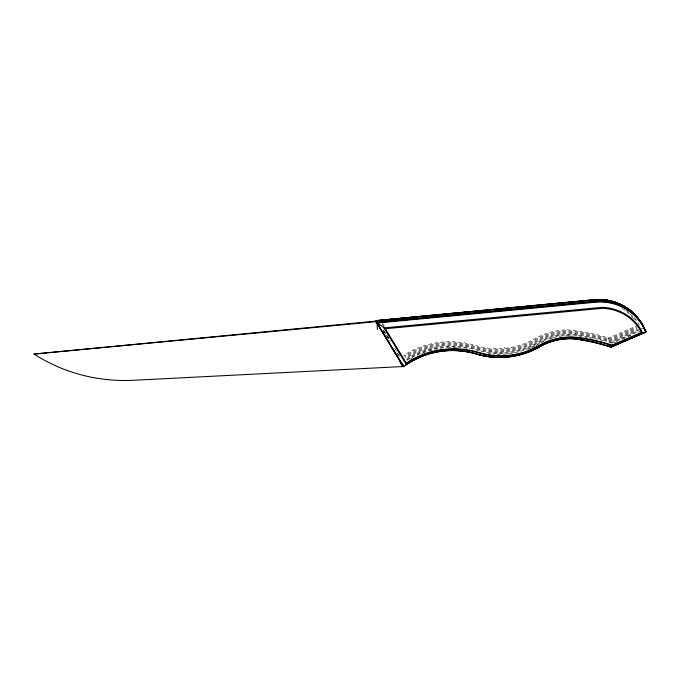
<?xml version="1.0" encoding="UTF-8"?>
<svg xmlns="http://www.w3.org/2000/svg" width="680" height="680" viewBox="0 0 680 680"><rect width="100%" height="100%" fill="white"/><g stroke="black" fill="none" stroke-linecap="round" stroke-linejoin="round"><path stroke-width="0.51" stroke-dasharray="3.4 2.55" d="M535.755 345.856L538.466 344.233A60.078 57.859 -27.5 0 1 544.221 341.36M607.01 338.563A197.251 189.983 -27.5 0 0 575.135 331.398L568.242 330.846A63.495 61.157 -27.5 0 0 535.772 339.328L528.683 343.034A75.913 73.117 -27.5 0 1 480.123 347.675L472.252 345.525A86.53 83.343 -27.5 0 0 436.475 343.825A80.775 77.8 -27.5 0 0 404.396 356.091L403.869 355.24A81.515 78.506 -27.5 0 1 436.245 342.856A87.269 84.056 -27.5 0 1 472.319 344.573L480.173 346.715A75.174 72.403 -27.5 0 0 528.266 342.116L535.288 338.445A64.234 61.872 -27.5 0 1 568.131 329.868L575.119 330.429A197.99 190.697 -27.5 0 1 607.121 337.628L608.421 338.045L637.823 325.389M638.792 329.894L609.203 342.635L608.575 339.074L637.033 326.817M608.727 340.051L637.126 327.82M608.88 340.969L637.041 328.848M609.042 341.827L637.95 329.383M639.744 329.486L642.608 328.253M610.342 342.958L638.477 330.846M611.447 343.23L639.183 331.296M614.533 342.592L617.432 341.343M622.268 339.26L632.91 334.679M638.707 332.18L641.614 330.93M480.071 350.26L472.149 348.092A84.677 81.558 -27.5 0 0 437.146 346.434A78.922 76.016 -27.5 0 0 405.798 358.42M383.282 330.913L389.376 338.844M382.755 323.493L384.412 326.204M382.211 324.046L383.851 326.74M383.885 330.471L390.413 341.156M394.765 348.287L400.205 357.195M383.24 330.403L389.801 341.156M396.916 352.801L399.1 356.379M608.421 338.045L608.575 339.074M504.407 347.123L504.483 348.313M622.302 308.448A47.081 45.347 -27.5 0 1 633.624 318.775M626.067 310.352A47.821 46.061 -27.5 0 1 635.502 320.161M606.866 340.315A195.951 188.734 -27.5 0 0 575.195 333.192L568.48 332.656A62.203 59.908 -27.5 0 0 536.673 340.96L534.004 342.558A77.172 74.332 -27.5 0 1 480.071 349.435L472.166 347.284A85.229 82.093 -27.5 0 0 436.925 345.61A79.475 76.551 -27.5 0 0 405.365 357.688M606.925 339.464A196.571 189.329 -27.5 0 0 575.161 332.325L568.361 331.772A62.823 60.503 -27.5 0 0 536.24 340.161L529.082 343.901A76.593 73.772 -27.5 0 1 480.088 348.585L472.192 346.426A85.85 82.688 -27.5 0 0 436.704 344.743A80.096 77.146 -27.5 0 0 404.889 356.906M562.615 335.92A60.376 58.157 -27.5 0 0 538.16 343.672L535.457 345.296A79.067 76.151 -27.5 0 1 493.399 354.272M565.819 335.682A60.376 58.157 -27.5 0 1 572.254 335.716M550.248 339.099A60.078 57.859 -27.5 0 1 552.551 338.419M606.832 341.113A195.398 188.198 -27.5 0 0 575.255 334.016L568.608 333.48A61.642 59.372 -27.5 0 0 537.09 341.708L534.412 343.315A77.741 74.877 -27.5 0 1 480.071 350.251M593.606 338.215A195.126 187.935 -27.5 0 0 572.033 334.348A61.191 58.93 -27.5 0 0 537.472 342.405L534.786 344.029A78.276 75.395 -27.5 0 1 475.167 349.69A84.124 81.022 -27.5 0 0 437.367 347.2A78.429 75.54 -27.5 0 0 406.215 359.108M594.388 338.402A195.126 187.935 -27.5 0 1 606.05 341.615M634.423 317.679A48.501 46.716 -27.5 0 1 639.285 325.1M577.005 335.716A194.642 187.476 -27.5 0 0 572.135 335.061A60.749 58.514 -27.5 0 0 537.829 343.069L535.135 344.683A78.701 75.803 -27.5 0 1 488.18 353.141M578.604 335.962A194.642 187.476 -27.5 0 1 581.791 336.481M584.97 337.059A194.642 187.476 -27.5 0 1 587.341 337.526M588.923 337.85A194.642 187.476 -27.5 0 1 591.285 338.368M534.828 346.332A79.356 76.432 -27.5 0 1 532.006 347.675M531.054 348.1A79.356 76.432 -27.5 0 1 526.21 350.047M406.598 359.754A77.996 75.123 -27.5 0 1 437.58 347.905A83.708 80.622 -27.5 0 1 468.103 348.585M406.946 360.349A77.639 74.775 -27.5 0 1 437.784 348.551A83.351 80.282 -27.5 0 1 444.083 347.786M447.253 347.582A83.351 80.282 -27.5 0 1 456.739 347.675M410.082 359.159A77.341 74.494 -27.5 0 1 412.981 357.536M417.435 355.334A77.341 74.494 -27.5 0 1 418.957 354.662M422.025 353.421A77.341 74.494 -27.5 0 1 427.507 351.543M429.097 351.084A77.341 74.494 -27.5 0 1 433.109 350.072M436.348 349.418A77.341 74.494 -27.5 0 1 437.979 349.146"/><path stroke-width="1.02" d="M399.729 360.8C401.803 366.767 404.269 368.866 406.274 363.043L385.33 328.746L375.878 321.742L379.083 325.788M644.971 330.098C647.904 332.512 643.263 333.175 641.495 332.444L612.093 345.1L610.793 344.683A197.99 190.697 -27.5 0 0 578.799 337.484L571.812 336.923A64.234 61.872 -27.5 0 0 538.96 345.508L531.938 349.171A75.174 72.403 -27.5 0 1 483.846 353.77L475.991 351.628A87.269 84.056 -27.5 0 0 439.917 349.911A81.515 78.506 -27.5 0 0 407.541 362.296L406.249 363.162M563.941 338.921A59.806 57.604 -27.5 0 1 573.486 338.725A193.647 186.516 -27.5 0 1 607.988 346.171L611.15 347.157L612.093 345.1M641.946 331.687A47.821 46.061 -27.5 0 0 601.842 307.377L383.962 327.887L405.918 363.834L406.274 363.043M375.555 321.113L376.21 320.51L594.125 299.685A50.983 49.105 -27.5 0 1 628.932 309.629M609.832 345.61L610.3 345.194M405.918 363.834L407.796 362.627A80.775 77.8 -27.5 0 1 439.875 350.361A86.53 83.343 -27.5 0 1 475.651 352.061L483.522 354.212A75.913 73.117 -27.5 0 0 532.083 349.571L539.181 345.865A63.495 61.157 -27.5 0 1 571.65 337.382L578.535 337.934A197.251 189.983 -27.5 0 1 610.41 345.1M609.178 346.043L610.436 346.409M611.975 345.61L642.328 332.537M645.048 332.154L610.683 346.953L607.775 346.01A193.469 186.337 -27.5 0 0 576.512 338.98M610.997 347.166L645.804 332.171L643.943 328.066A51.272 49.385 -27.5 0 0 595.569 302.192L377.171 323.06L403.818 366.699M34 354.067L399.483 318.835L399.789 319.422L34 354.067L41.132 358.411A170.561 164.28 -27.5 0 0 133.654 380.273L402.892 366.537L402.773 364.471M375.657 320.697L594.422 299.786A51.502 49.606 -27.5 0 1 643.016 325.779L644.581 329.239M375.547 320.875L594.583 299.948A51.663 49.759 -27.5 0 1 643.314 326.017L645.949 331.976L610.844 347.089L610.36 346.443M401.854 318.623L403.962 318.418M409.232 317.917L411.332 317.713M430.296 315.902L432.403 315.707M437.673 315.197L439.781 315.001M458.737 313.183L460.844 312.987M466.114 312.486L468.223 312.281M480.862 311.075L482.97 310.87M487.186 310.471L489.294 310.267M501.933 309.06L504.041 308.856M522.996 307.046L525.104 306.841M530.375 306.34L532.483 306.144M551.446 304.325L553.545 304.13M558.815 303.62L560.923 303.425M579.887 301.614L581.995 301.41M385.33 328.746L601.944 308.354A47.081 45.347 -27.5 0 1 641.427 332.282L641.495 332.444M595.663 300.228L598.791 300.126M376.21 320.51L377.901 320.671M403.589 366.716L376.626 322.567L595.399 301.665A51.502 49.606 -27.5 0 1 643.986 327.649M403.376 366.63L376.201 322.125L595.238 301.197A51.663 49.759 -27.5 0 1 643.968 327.267L646 331.738M386.614 339.311L387.71 341.105M392.079 348.262L393.176 350.055M394.264 351.849L395.361 353.634M403.01 366.171L402.721 365.381M402.73 364.539L402.892 366.537M377.102 324.734L377.434 329.494M594.277 299.701A51.272 49.385 -27.5 0 1 642.651 325.575M629.756 310.275A50.983 49.105 -27.5 0 1 632.893 313.021M575.713 338.87A193.469 186.337 -27.5 0 0 573.308 338.563A59.653 57.452 -27.5 0 0 564.851 338.666M593.708 300.05A49.708 47.872 -27.5 0 1 604.146 300.22M606.194 300.517A49.708 47.872 -27.5 0 1 608.226 300.9M610.24 301.359A49.708 47.872 -27.5 0 1 613.215 302.209M616.123 303.246A49.708 47.872 -27.5 0 1 618.944 304.462M593.98 299.736A50.617 48.756 -27.5 0 1 609.781 300.832M610.802 301.078A50.617 48.756 -27.5 0 1 623.365 306.161M624.265 306.688A50.617 48.756 -27.5 0 1 628.549 309.613M608.226 346.264A193.902 186.762 -27.5 0 0 573.673 338.801A60.078 57.859 -27.5 0 0 539.759 346.724L537.047 348.347A79.356 76.432 -27.5 0 1 476.612 354.11A83.062 80.002 -27.5 0 0 439.28 351.637A77.341 74.494 -27.5 0 0 420.249 357.161M593.844 299.863A50.192 48.348 -27.5 0 1 609.518 300.942M610.529 301.18A50.192 48.348 -27.5 0 1 614.516 302.37M616.462 303.084A50.192 48.348 -27.5 0 1 619.318 304.317M539.707 346.604A59.806 57.604 -27.5 0 0 536.996 348.228A79.585 76.653 -27.5 0 1 523.456 353.77M540.413 346.214A59.806 57.604 -27.5 0 1 550.681 341.743M551.446 341.496A59.806 57.604 -27.5 0 1 563.15 339.005M537.803 347.497A59.653 57.452 -27.5 0 1 539.623 346.426M540.319 346.043A59.653 57.452 -27.5 0 1 548.31 342.38M549.058 342.1A59.653 57.452 -27.5 0 1 550.571 341.581M551.327 341.334A59.653 57.452 -27.5 0 1 557.498 339.728M536.911 348.058A79.747 76.806 -27.5 0 1 532.177 350.319M530.247 351.135A79.747 76.806 -27.5 0 1 527.314 352.265M526.328 352.623A79.747 76.806 -27.5 0 1 523.337 353.608M522.333 353.906A79.747 76.806 -27.5 0 1 518.288 354.994M517.267 355.232A79.747 76.806 -27.5 0 1 512.134 356.226M509.031 356.66A79.747 76.806 -27.5 0 1 503.829 357.119M495.508 357.17A79.747 76.806 -27.5 0 1 482.171 355.419M481.16 355.19A79.747 76.806 -27.5 0 1 476.17 353.855A82.679 79.636 -27.5 0 0 468.129 351.857M522.452 354.067A79.585 76.653 -27.5 0 1 503.99 357.28M501.908 357.365A79.585 76.653 -27.5 0 1 496.723 357.365M495.686 357.323A79.585 76.653 -27.5 0 1 476.383 354.017A82.841 79.79 -27.5 0 0 454.844 350.523M405.807 365.236A77.341 74.494 -27.5 0 1 419.492 357.493M405.773 365.1A77.112 74.273 -27.5 0 1 411.332 361.53M412.046 361.114A77.112 74.273 -27.5 0 1 419.416 357.382M420.172 357.051A77.112 74.273 -27.5 0 1 439.144 351.543A82.841 79.79 -27.5 0 1 448.554 350.582M406.376 364.446A76.951 74.111 -27.5 0 1 407.745 363.528M408.442 363.077A76.951 74.111 -27.5 0 1 411.247 361.352M411.961 360.935A76.951 74.111 -27.5 0 1 413.406 360.128M414.128 359.737A76.951 74.111 -27.5 0 1 419.322 357.212M420.078 356.881A76.951 74.111 -27.5 0 1 426.232 354.526M427.014 354.272A76.951 74.111 -27.5 0 1 429.377 353.549M432.556 352.69A76.951 74.111 -27.5 0 1 439.008 351.39M442.127 350.948A82.679 79.636 -27.5 0 1 445.256 350.633M457.802 350.523A82.679 79.636 -27.5 0 1 462.995 351.033M464.023 351.169A82.679 79.636 -27.5 0 1 467.109 351.671"/></g></svg>
